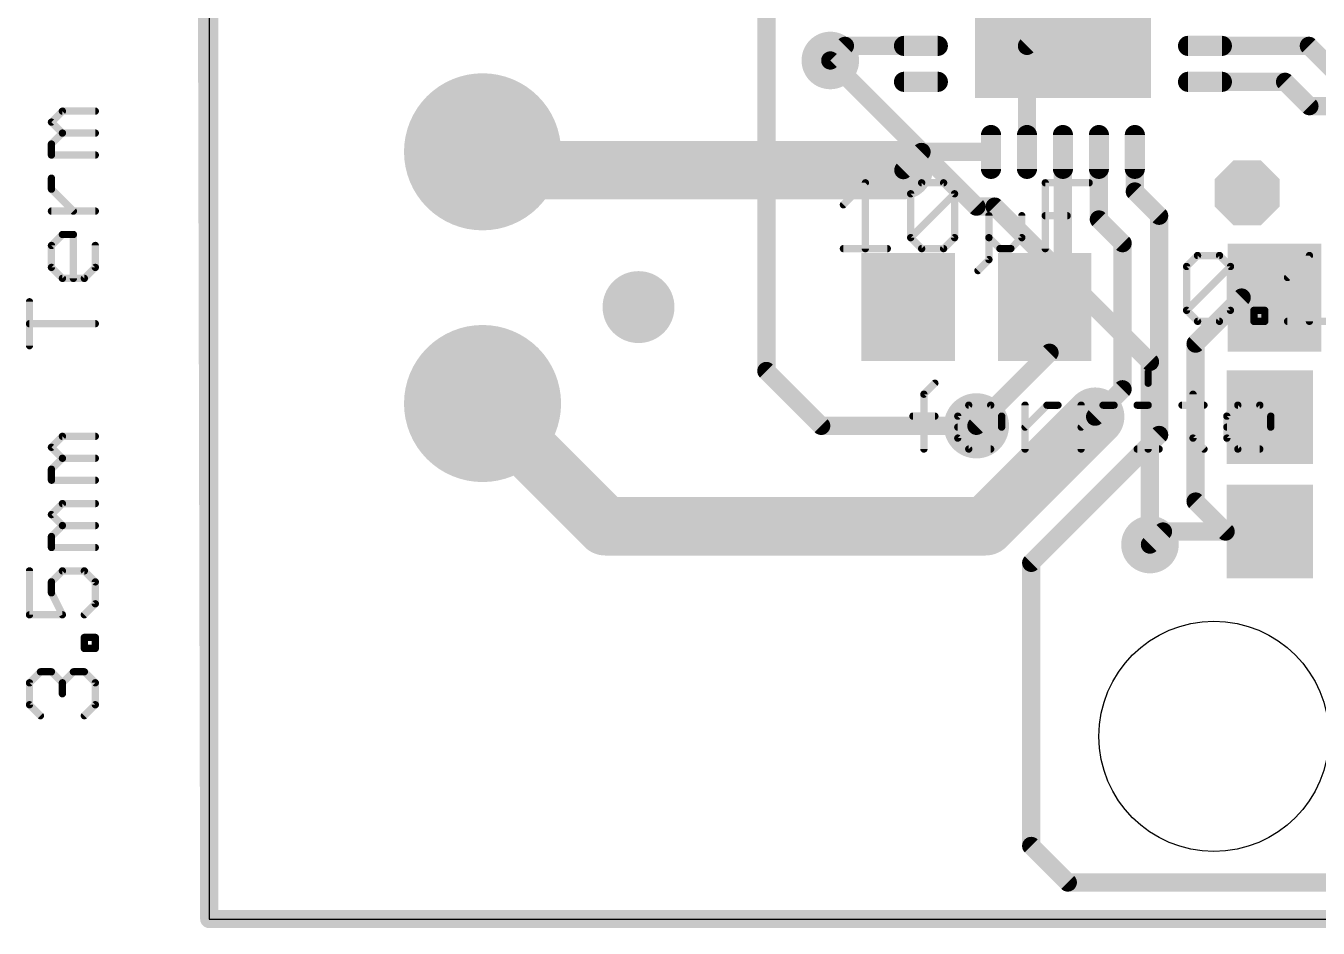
# Model space of a CAD drawing. Extents: x -2.6 to 77.4, y -0.1 to 55.9.
# Drawn here: x -2.55 to 15.42, y -0.13 to 12.42 of the extents above; entities that cross this region are included whole.
import ezdxf

# ---------------------------------------------------------------- set-up
doc = ezdxf.new("R2010")
doc.units = 0
for name, color, linetype in [('1', 12, 'CONTINUOUS'), ('16', 132, 'CONTINUOUS'), ('17', 110, 'CONTINUOUS'), ('18', 110, 'CONTINUOUS'), ('20', 53, 'CONTINUOUS'), ('27', 253, 'CONTINUOUS')]:
    doc.layers.add(name, color=color, linetype=linetype)

# ---------------------------------------------------------------- blocks, each defined once
blk = doc.blocks.new('RECT')
blk.add_solid([(-0.5, -0.5), (0.5, -0.5), (-0.5, 0.5), (0.5, 0.5)])
blk = doc.blocks.new('PIE')
at = {"const_width": 0.5}
blk.add_lwpolyline([(0, -0.25, 1), (0, 0.25, 1), (0, -0.25)], format="xyb", dxfattribs=at)
blk = doc.blocks.new('ROUNDP')
at = {"const_width": 0.5}
blk.add_lwpolyline([(0, -0.25, 1), (0, 0.25, 1), (0, -0.25)], format="xyb", dxfattribs=at)
blk = doc.blocks.new('RECT44800X120000R100')
at = {"const_width": 0.14}
blk.add_lwpolyline([(0.07, -0.235), (0.07, 0.235, 0.4142), (0, 0.305), (0, 0.305, 0.4142), (-0.07, 0.235), (-0.07, -0.235, 0.4142), (0, -0.305), (0, -0.305, 0.4142)], format="xyb", close=True, dxfattribs=at)
blk.add_solid([(-0.0254, -0.2604), (0.0254, -0.2604), (-0.0254, 0.2604), (0.0254, 0.2604)])
blk = doc.blocks.new('ROUNDV')
at = {"const_width": 0.5}
blk.add_lwpolyline([(0, -0.25, 1), (0, 0.25, 1), (0, -0.25)], format="xyb", dxfattribs=at)
blk = doc.blocks.new('OCTAGONV')
at = {"const_width": 0.5}
blk.add_lwpolyline([(-0.25, -0.1036), (-0.25, 0.1036), (-0.1036, 0.25), (0.1036, 0.25), (0.25, 0.1036), (0.25, -0.1036), (0.1036, -0.25), (-0.1036, -0.25), (-0.25, -0.1036), (-0.25, 0.1036)], dxfattribs=at)

msp = doc.modelspace()

# ---------------------------------------------------------------- linework, layer by layer
at = {"layer": '1'}
for points, const_width in [([(0, 53.4), (0, 0)], 0.254), ([(11.371, 12.141), (11.871, 12.641)], 0.254), ([(8.839, 12.141), (8.636, 11.938)], 0.254), ([(9.896, 12.141), (8.839, 12.141)], 0.254), ([(11.371, 10.666), (11.371, 12.141)], 0.254), ([(13.846, 12.141), (15.291, 12.141)], 0.254), ([(15.291, 12.141), (15.621, 11.811)], 0.254), ([(13.846, 11.641), (14.96, 11.641)], 0.254), ([(14.96, 11.641), (15.298, 11.303)], 0.254), ([(15.298, 11.303), (16.129, 11.303)], 0.254), ([(4.054, 10.414), (3.8, 10.668)], 0.6096), ([(9.652, 10.414), (4.308, 10.414)], 0.8128), ([(9.904, 10.666), (9.652, 10.414)], 0.254), ([(10.871, 10.666), (9.904, 10.666)], 0.254), ([(11.871, 10.666), (11.871, 8.696)], 0.254), ([(12.371, 10.666), (12.371, 9.727)], 0.254), ([(12.871, 10.116), (12.871, 10.666)], 0.254), ([(4.308, 10.414), (4.054, 10.414)], 0.6096), ([(13.208, 9.779), (12.871, 10.116)], 0.254), ([(13.208, 6.731), (13.208, 9.779)], 0.254), ([(12.371, 9.727), (12.7, 9.398)], 0.254), ([(12.7, 9.398), (12.7, 7.366)], 0.254), ([(11.871, 8.696), (11.618, 8.509)], 0.254), ([(11.618, 8.509), (11.684, 7.874)], 0.254), ([(13.716, 8.001), (14.356, 8.641)], 0.254), ([(14.356, 8.641), (14.812, 8.641)], 0.254), ([(13.716, 8.001), (13.716, 5.8048)], 0.254), ([(11.684, 7.874), (10.668, 6.858)], 0.254), ([(5.507, 5.461), (3.8, 7.168)], 0.8128), ([(12.319, 6.985), (10.795, 5.461)], 0.8128), ([(12.7, 7.366), (12.319, 6.985)], 0.254), ([(11.43, 4.953), (13.208, 6.731)], 0.254), ([(14.1328, 5.388), (13.716, 5.8048)], 0.254), ([(10.795, 5.461), (5.507, 5.461)], 0.8128), ([(13.262, 5.388), (13.081, 5.207)], 0.254), ([(14.1328, 5.388), (13.262, 5.388)], 0.254), ([(14.746, 5.388), (14.1328, 5.388)], 0.254), ([(11.43, 4.953), (11.43, 1.016)], 0.254), ([(11.43, 1.016), (11.938, 0.508)], 0.254), ([(11.938, 0.508), (15.875, 0.508)], 0.254), ([(0, 0), (68.6, 0)], 0.254)]:
    msp.add_lwpolyline(points, dxfattribs=dict(at, const_width=const_width))
for points, const_width in [([(8.839, 12.2045, 1), (8.839, 12.0775)], 0.127), ([(8.8839, 12.0961, 1), (8.7941, 12.1859)], 0.127), ([(9.896, 12.0775, 1), (9.896, 12.2045)], 0.127), ([(11.4345, 12.141, 1), (11.3075, 12.141)], 0.127), ([(11.3261, 12.1859, 1), (11.4159, 12.0961)], 0.127), ([(13.846, 12.2045, 1), (13.846, 12.0775)], 0.127), ([(15.3359, 12.1859, 1), (15.2461, 12.0961)], 0.127), ([(15.291, 12.0775, 1), (15.291, 12.2045)], 0.127), ([(8.5911, 11.9829, 1), (8.6809, 11.8931)], 0.127), ([(13.846, 11.7045, 1), (13.846, 11.5775)], 0.127), ([(15.0049, 11.6859, 1), (14.9151, 11.5961)], 0.127), ([(14.96, 11.5775, 1), (14.96, 11.7045)], 0.127), ([(15.298, 11.3665, 1), (15.298, 11.2395)], 0.127), ([(15.2531, 11.2581, 1), (15.3429, 11.3479)], 0.127), ([(3.9078, 10.7758, 1), (3.6922, 10.5602)], 0.3048), ([(4.308, 10.6172, 1), (4.308, 10.2108)], 0.4064), ([(9.652, 10.2108, 1), (9.652, 10.6172)], 0.4064), ([(9.904, 10.7295, 1), (9.904, 10.6025)], 0.127), ([(9.9489, 10.6211, 1), (9.8591, 10.7109)], 0.127), ([(10.871, 10.6025, 1), (10.871, 10.7295)], 0.127), ([(11.9345, 10.666, 1), (11.8075, 10.666)], 0.127), ([(12.4345, 10.666, 1), (12.3075, 10.666)], 0.127), ([(12.9345, 10.666, 1), (12.8075, 10.666)], 0.127), ([(4.054, 10.5664, 1), (4.054, 10.2616)], 0.3048), ([(3.9462, 10.3062, 1), (4.1618, 10.5218)], 0.3048), ([(4.308, 10.2616, 1), (4.308, 10.5664)], 0.3048), ([(11.3075, 10.666, 1), (11.4345, 10.666)], 0.127), ([(9.6071, 10.4589, 1), (9.6969, 10.3691)], 0.127), ([(12.9159, 10.1609, 1), (12.8261, 10.0711)], 0.127), ([(12.8075, 10.116, 1), (12.9345, 10.116)], 0.127), ([(13.2715, 9.779, 1), (13.1445, 9.779)], 0.127), ([(13.1631, 9.7341, 1), (13.2529, 9.8239)], 0.127), ([(12.4159, 9.7719, 1), (12.3261, 9.6821)], 0.127), ([(12.3075, 9.727, 1), (12.4345, 9.727)], 0.127), ([(12.7635, 9.398, 1), (12.6365, 9.398)], 0.127), ([(12.6551, 9.3531, 1), (12.7449, 9.4429)], 0.127), ([(11.9087, 8.6449, 1), (11.8333, 8.7471)], 0.127), ([(11.6812, 8.5156, 1), (11.5548, 8.5024)], 0.127), ([(11.8075, 8.696, 1), (11.9345, 8.696)], 0.127), ([(14.356, 8.7045, 1), (14.356, 8.5775)], 0.127), ([(14.4009, 8.5961, 1), (14.3111, 8.6859)], 0.127), ([(14.812, 8.5775, 1), (14.812, 8.7045)], 0.127), ([(11.5803, 8.5601, 1), (11.6557, 8.4579)], 0.127), ([(13.7795, 8.001, 1), (13.6525, 8.001)], 0.127), ([(13.6711, 8.0459, 1), (13.7609, 7.9561)], 0.127), ([(11.6208, 7.8674, 1), (11.7472, 7.8806)], 0.127), ([(11.7289, 7.8291, 1), (11.6391, 7.9189)], 0.127), ([(3.9437, 7.3117, 1), (3.6563, 7.0243)], 0.4064), ([(12.4627, 6.8413, 1), (12.1753, 7.1287)], 0.4064), ([(12.6365, 7.366, 1), (12.7635, 7.366)], 0.127), ([(12.7449, 7.3211, 1), (12.6551, 7.4109)], 0.127), ([(12.2741, 7.0299, 1), (12.3639, 6.9401)], 0.127), ([(10.6231, 6.9029, 1), (10.7129, 6.8131)], 0.127), ([(13.2529, 6.6861, 1), (13.1631, 6.7759)], 0.127), ([(13.1445, 6.731, 1), (13.2715, 6.731)], 0.127), ([(13.7609, 5.8497, 1), (13.6711, 5.7599)], 0.127), ([(5.507, 5.6642, 1), (5.507, 5.2578)], 0.4064), ([(5.3633, 5.3173, 1), (5.6507, 5.6047)], 0.4064), ([(10.6513, 5.6047, 1), (10.9387, 5.3173)], 0.4064), ([(10.795, 5.2578, 1), (10.795, 5.6642)], 0.4064), ([(13.6525, 5.8048, 1), (13.7795, 5.8048)], 0.127), ([(13.262, 5.4515, 1), (13.262, 5.3245)], 0.127), ([(13.3069, 5.3431, 1), (13.2171, 5.4329)], 0.127), ([(14.1328, 5.4515, 1), (14.1328, 5.3245)], 0.127), ([(14.0879, 5.3431, 1), (14.1777, 5.4329)], 0.127), ([(14.1328, 5.3245, 1), (14.1328, 5.4515)], 0.127), ([(14.746, 5.3245, 1), (14.746, 5.4515)], 0.127), ([(13.0361, 5.2519, 1), (13.1259, 5.1621)], 0.127), ([(11.4935, 4.953, 1), (11.3665, 4.953)], 0.127), ([(11.3851, 4.9979, 1), (11.4749, 4.9081)], 0.127), ([(11.4749, 1.0609, 1), (11.3851, 0.9711)], 0.127), ([(11.3665, 1.016, 1), (11.4935, 1.016)], 0.127), ([(11.938, 0.5715, 1), (11.938, 0.4445)], 0.127), ([(11.8931, 0.4631, 1), (11.9829, 0.5529)], 0.127), ([(0, 0.0635, 1), (0, -0.0635)], 0.127), ([(-0.0635, 0, 1), (0.0635, 0)], 0.127)]:
    msp.add_lwpolyline(points, format="xyb", dxfattribs=dict(at, const_width=const_width))
at = {"layer": '16', "const_width": 0.254}
for points in [[(-0.127, 53.654), (0, 0)], [(7.747, 7.62), (7.747, 16.764)], [(8.636, 11.938), (10.668, 9.906)], [(10.922, 9.906), (10.668, 9.906)], [(13.081, 7.747), (10.922, 9.906)], [(8.509, 6.858), (7.747, 7.62)], [(13.081, 7.747), (13.081, 5.207)], [(10.668, 6.858), (8.509, 6.858)], [(0, 0), (68.6, 0)]]:
    msp.add_lwpolyline(points, dxfattribs=at)
at = {"layer": '16', "const_width": 0.127}
for points in [[(8.6809, 11.9829, 1), (8.5911, 11.8931)], [(10.668, 9.9695, 1), (10.668, 9.8425)], [(10.6231, 9.8611, 1), (10.7129, 9.9509)], [(10.9669, 9.9509, 1), (10.8771, 9.8611)], [(10.922, 9.8425, 1), (10.922, 9.9695)], [(7.7919, 7.6649, 1), (7.7021, 7.5751)], [(13.1445, 7.747, 1), (13.0175, 7.747)], [(13.0361, 7.7021, 1), (13.1259, 7.7919)], [(7.6835, 7.62, 1), (7.8105, 7.62)], [(8.509, 6.9215, 1), (8.509, 6.7945)], [(8.4641, 6.8131, 1), (8.5539, 6.9029)], [(10.668, 6.7945, 1), (10.668, 6.9215)], [(13.0175, 5.207, 1), (13.1445, 5.207)], [(0, 0.0635, 1), (0, -0.0635)], [(-0.0635, -0.0002, 1), (0.0635, 0.0002)]]:
    msp.add_lwpolyline(points, format="xyb", dxfattribs=at)
at = {"layer": '20'}
for p, q in [((0, 53.34), (0, 0)), ((0, 0), (66.04, 0))]:
    msp.add_line(p, q, dxfattribs=at)
msp.add_circle((13.97, 2.54), 1.6, dxfattribs=at)
at = {"layer": '27', "const_width": 0.1016}
for points in [[(-2.1949, 11.0809), (-2.0424, 11.2334)], [(-2.0424, 11.2334), (-1.5848, 11.2334)], [(-2.0424, 10.9283), (-2.1949, 11.0809)], [(-2.1949, 10.7758), (-2.0424, 10.9283)], [(-2.0424, 10.9283), (-1.5848, 10.9283)], [(-2.1949, 10.6233), (-2.1949, 10.7758)], [(-1.5848, 10.6233), (-2.1949, 10.6233)], [(-2.1949, 10.1487), (-2.1949, 10.3013)], [(8.8182, 9.9319), (9.1233, 10.237)], [(9.1233, 10.237), (9.1233, 9.3218)], [(9.7537, 10.0845), (9.9063, 10.237)], [(9.9063, 10.237), (10.2113, 10.237)], [(10.2113, 10.237), (10.3639, 10.0845)], [(11.6248, 9.3218), (11.6248, 10.237)], [(11.6248, 10.237), (12.2349, 10.237)], [(-1.8899, 9.8437), (-2.1949, 10.1487)], [(9.7537, 9.4743), (9.7537, 10.0845)], [(9.7537, 9.4743), (10.3639, 10.0845)], [(10.3639, 10.0845), (10.3639, 9.4743)], [(-1.5848, 9.8437), (-2.1949, 9.8437)], [(10.8418, 9.7794), (10.8418, 9.4743)], [(11.2994, 9.4743), (11.2994, 9.7794)], [(11.6248, 9.7794), (11.9298, 9.7794)], [(-2.1949, 9.3657), (-2.0424, 9.5183)], [(-2.0424, 9.5183), (-1.8899, 9.5183)], [(-1.8899, 9.5183), (-1.8899, 8.9082)], [(9.9063, 9.3218), (9.7537, 9.4743)], [(10.3639, 9.4743), (10.2113, 9.3218)], [(10.8418, 9.4743), (10.9943, 9.3218)], [(10.8418, 9.4743), (10.8418, 9.1693)], [(11.1469, 9.3218), (11.2994, 9.4743)], [(-2.1949, 9.0607), (-2.1949, 9.3657)], [(-1.5848, 9.3657), (-1.5848, 9.0607)], [(8.8182, 9.3218), (9.4283, 9.3218)], [(10.2113, 9.3218), (9.9063, 9.3218)], [(10.9943, 9.3218), (11.1469, 9.3218)], [(10.8418, 9.1693), (10.6893, 9.0167)], [(13.5903, 9.0735), (13.7428, 9.226)], [(13.7428, 9.226), (14.0479, 9.226)], [(14.0479, 9.226), (14.2004, 9.0735)], [(14.9936, 8.9209), (15.2986, 9.226)], [(15.2986, 9.226), (15.2986, 8.3108)], [(-2.0424, 8.9082), (-2.1949, 9.0607)], [(-1.5848, 9.0607), (-1.7373, 8.9082)], [(13.5903, 8.4633), (13.5903, 9.0735)], [(13.5903, 8.4633), (14.2004, 9.0735)], [(14.2004, 9.0735), (14.2004, 8.4633)], [(-1.7373, 8.9082), (-2.0424, 8.9082)], [(-2.5, 7.9726), (-2.5, 8.5828)], [(13.7428, 8.3108), (13.5903, 8.4633)], [(14.2004, 8.4633), (14.0479, 8.3108)], [(14.5258, 8.3108), (14.5258, 8.4633)], [(14.5258, 8.4633), (14.6783, 8.4633)], [(14.6783, 8.4633), (14.6783, 8.3108)], [(-1.5848, 8.2777), (-2.5, 8.2777)], [(14.0479, 8.3108), (13.7428, 8.3108)], [(14.6783, 8.3108), (14.5258, 8.3108)], [(14.9936, 8.3108), (15.6037, 8.3108)], [(13.0559, 7.6025), (13.0559, 7.45)], [(9.9376, 7.2975), (10.0901, 7.45)], [(9.9376, 6.5348), (9.9376, 7.2975)], [(10.4087, 6.9924), (10.5612, 7.1449)], [(10.5612, 7.1449), (10.8663, 7.1449)], [(10.8663, 7.1449), (11.0188, 6.9924)], [(11.3442, 6.5348), (11.3442, 7.1449)], [(11.3442, 6.8399), (11.6493, 7.1449)], [(11.6493, 7.1449), (11.8018, 7.1449)], [(12.1238, 6.5348), (12.1238, 7.1449)], [(12.1238, 6.8399), (12.4289, 7.1449)], [(12.4289, 7.1449), (12.5814, 7.1449)], [(12.9034, 7.1449), (13.0559, 7.1449)], [(13.0559, 7.1449), (13.0559, 6.5348)], [(13.5271, 7.1449), (13.8322, 7.1449)], [(13.6796, 7.2975), (13.6796, 6.6873)], [(14.1508, 6.9924), (14.3033, 7.1449)], [(14.3033, 7.1449), (14.6084, 7.1449)], [(14.6084, 7.1449), (14.7609, 6.9924)], [(9.785, 6.9924), (10.0901, 6.9924)], [(10.4087, 6.6873), (10.4087, 6.9924)], [(11.0188, 6.9924), (11.0188, 6.8399)], [(14.1508, 6.6873), (14.1508, 6.9924)], [(14.7609, 6.9924), (14.7609, 6.8399)], [(11.0188, 6.8399), (10.4087, 6.8399)], [(14.7609, 6.8399), (14.1508, 6.8399)], [(-2.1949, 6.5592), (-2.0424, 6.7117)], [(-2.0424, 6.7117), (-1.5848, 6.7117)], [(10.5612, 6.5348), (10.4087, 6.6873)], [(13.6796, 6.6873), (13.8322, 6.5348)], [(14.3033, 6.5348), (14.1508, 6.6873)], [(-2.0424, 6.4067), (-2.1949, 6.5592)], [(10.8663, 6.5348), (10.5612, 6.5348)], [(12.9034, 6.5348), (13.2085, 6.5348)], [(14.6084, 6.5348), (14.3033, 6.5348)], [(-2.1949, 6.2541), (-2.0424, 6.4067)], [(-2.1949, 6.1016), (-2.1949, 6.2541)], [(-2.0424, 6.4067), (-1.5848, 6.4067)], [(-1.5848, 6.1016), (-2.1949, 6.1016)], [(-2.1949, 5.6237), (-2.0424, 5.7762)], [(-2.0424, 5.7762), (-1.5848, 5.7762)], [(-2.0424, 5.4711), (-2.1949, 5.6237)], [(-2.1949, 5.3186), (-2.0424, 5.4711)], [(-2.0424, 5.4711), (-1.5848, 5.4711)], [(-2.1949, 5.1661), (-2.1949, 5.3186)], [(-1.5848, 5.1661), (-2.1949, 5.1661)], [(-2.5, 4.8407), (-2.5, 4.2306)], [(-2.1949, 4.6882), (-2.0424, 4.8407)], [(-2.0424, 4.8407), (-1.7373, 4.8407)], [(-1.7373, 4.8407), (-1.5848, 4.6882)], [(-2.1949, 4.5356), (-2.1949, 4.6882)], [(-1.5848, 4.6882), (-1.5848, 4.3831)], [(-2.0424, 4.2306), (-2.1949, 4.5356)], [(-1.5848, 4.3831), (-1.7373, 4.2306)], [(-2.5, 4.2306), (-2.0424, 4.2306)], [(-1.7373, 3.7628), (-1.7373, 3.9153)], [(-1.7373, 3.9153), (-1.5848, 3.9153)], [(-1.5848, 3.9153), (-1.5848, 3.7628)], [(-1.5848, 3.7628), (-1.7373, 3.7628)], [(-2.5, 3.2849), (-2.3475, 3.4374)], [(-2.3475, 3.4374), (-2.1949, 3.4374)], [(-2.1949, 3.4374), (-2.0424, 3.2849)], [(-2.0424, 3.2849), (-1.8899, 3.4374)], [(-1.8899, 3.4374), (-1.7373, 3.4374)], [(-1.7373, 3.4374), (-1.5848, 3.2849)], [(-2.5, 2.9798), (-2.5, 3.2849)], [(-2.0424, 3.2849), (-2.0424, 3.1323)], [(-1.5848, 3.2849), (-1.5848, 2.9798)], [(-2.3475, 2.8273), (-2.5, 2.9798)], [(-1.5848, 2.9798), (-1.7373, 2.8273)]]:
    msp.add_lwpolyline(points, dxfattribs=at)
at = {"layer": '27', "const_width": 0.0508}
for points in [[(-2.0424, 11.2588, 1), (-2.0424, 11.208)], [(-2.0244, 11.2154, 1), (-2.0604, 11.2514)], [(-1.5848, 11.208, 1), (-1.5848, 11.2588)], [(-2.177, 11.0988, 1), (-2.2129, 11.0629)], [(-2.2129, 11.0988, 1), (-2.177, 11.0629)], [(-2.0424, 10.9537, 1), (-2.0424, 10.9029)], [(-2.0244, 10.9104, 1), (-2.0604, 10.9463)], [(-2.0604, 10.9104, 1), (-2.0244, 10.9463)], [(-1.5848, 10.9029, 1), (-1.5848, 10.9537)], [(-2.2129, 10.7938, 1), (-2.177, 10.7578)], [(-2.1695, 10.7758, 1), (-2.2203, 10.7758)], [(-2.1949, 10.6487, 1), (-2.1949, 10.5979)], [(-2.2203, 10.6233, 1), (-2.1695, 10.6233)], [(-1.5848, 10.5979, 1), (-1.5848, 10.6487)], [(-2.1695, 10.3013, 1), (-2.2203, 10.3013)], [(9.1487, 10.237, 1), (9.0979, 10.237)], [(9.1412, 10.219, 1), (9.1053, 10.2549)], [(9.9063, 10.2624, 1), (9.9063, 10.2116)], [(9.9242, 10.219, 1), (9.8883, 10.2549)], [(10.2293, 10.2549, 1), (10.1934, 10.219)], [(10.2113, 10.2116, 1), (10.2113, 10.2624)], [(11.6502, 10.237, 1), (11.5994, 10.237)], [(11.6248, 10.2624, 1), (11.6248, 10.2116)], [(12.2349, 10.2116, 1), (12.2349, 10.2624)], [(-2.177, 10.1667, 1), (-2.2129, 10.1308)], [(-2.2203, 10.1487, 1), (-2.1695, 10.1487)], [(9.7791, 10.0845, 1), (9.7283, 10.0845)], [(9.7358, 10.1024, 1), (9.7717, 10.0665)], [(10.3893, 10.0845, 1), (10.3385, 10.0845)], [(10.3818, 10.0665, 1), (10.3459, 10.1024)], [(10.3459, 10.0665, 1), (10.3818, 10.1024)], [(-2.1949, 9.8691, 1), (-2.1949, 9.8183)], [(-1.9078, 9.8257, 1), (-1.8719, 9.8616)], [(-1.5848, 9.8183, 1), (-1.5848, 9.8691)], [(8.8003, 9.9499, 1), (8.8362, 9.914)], [(10.8672, 9.7794, 1), (10.8164, 9.7794)], [(11.3248, 9.7794, 1), (11.274, 9.7794)], [(11.6248, 9.8048, 1), (11.6248, 9.754)], [(11.9298, 9.754, 1), (11.9298, 9.8048)], [(-2.0424, 9.5437, 1), (-2.0424, 9.4929)], [(-2.0244, 9.5003, 1), (-2.0604, 9.5362)], [(-1.8645, 9.5183, 1), (-1.9153, 9.5183)], [(-1.8899, 9.4929, 1), (-1.8899, 9.5437)], [(9.7717, 9.4923, 1), (9.7358, 9.4564)], [(10.3818, 9.4564, 1), (10.3459, 9.4923)], [(10.8597, 9.4923, 1), (10.8238, 9.4564)], [(10.8672, 9.4743, 1), (10.8164, 9.4743)], [(11.3173, 9.4564, 1), (11.2814, 9.4923)], [(-2.1695, 9.3657, 1), (-2.2203, 9.3657)], [(-2.2129, 9.3837, 1), (-2.177, 9.3478)], [(-1.5594, 9.3657, 1), (-1.6102, 9.3657)], [(8.8182, 9.3472, 1), (8.8182, 9.2964)], [(9.0979, 9.3218, 1), (9.1487, 9.3218)], [(9.4283, 9.2964, 1), (9.4283, 9.3472)], [(9.7283, 9.4743, 1), (9.7791, 9.4743)], [(9.7358, 9.4923, 1), (9.7717, 9.4564)], [(9.9063, 9.3472, 1), (9.9063, 9.2964)], [(9.8883, 9.3038, 1), (9.9242, 9.3398)], [(10.1934, 9.3398, 1), (10.2293, 9.3038)], [(10.2113, 9.2964, 1), (10.2113, 9.3472)], [(10.3385, 9.4743, 1), (10.3893, 9.4743)], [(10.8164, 9.4743, 1), (10.8672, 9.4743)], [(10.9943, 9.3472, 1), (10.9943, 9.2964)], [(10.9764, 9.3038, 1), (11.0123, 9.3398)], [(11.1289, 9.3398, 1), (11.1648, 9.3038)], [(11.1469, 9.2964, 1), (11.1469, 9.3472)], [(11.274, 9.4743, 1), (11.3248, 9.4743)], [(11.5994, 9.3218, 1), (11.6502, 9.3218)], [(10.8164, 9.1693, 1), (10.8672, 9.1693)], [(10.8597, 9.1513, 1), (10.8238, 9.1872)], [(13.7428, 9.2514, 1), (13.7428, 9.2006)], [(13.7608, 9.208, 1), (13.7249, 9.2439)], [(14.0659, 9.2439, 1), (14.0299, 9.208)], [(14.0479, 9.2006, 1), (14.0479, 9.2514)], [(15.324, 9.226, 1), (15.2732, 9.226)], [(15.3166, 9.208, 1), (15.2807, 9.2439)], [(-2.177, 9.0786, 1), (-2.2129, 9.0427)], [(-2.2203, 9.0607, 1), (-2.1695, 9.0607)], [(-1.6102, 9.0607, 1), (-1.5594, 9.0607)], [(-1.5668, 9.0427, 1), (-1.6028, 9.0786)], [(10.6713, 9.0347, 1), (10.7072, 8.9988)], [(13.6157, 9.0735, 1), (13.5649, 9.0735)], [(13.5723, 9.0914, 1), (13.6083, 9.0555)], [(14.2258, 9.0735, 1), (14.175, 9.0735)], [(14.2184, 9.0555, 1), (14.1825, 9.0914)], [(14.1825, 9.0555, 1), (14.2184, 9.0914)], [(-2.0424, 8.9336, 1), (-2.0424, 8.8828)], [(-2.0604, 8.8902, 1), (-2.0244, 8.9261)], [(-1.9153, 8.9082, 1), (-1.8645, 8.9082)], [(-1.7553, 8.9261, 1), (-1.7194, 8.8902)], [(-1.7373, 8.8828, 1), (-1.7373, 8.9336)], [(14.9756, 8.9389, 1), (15.0115, 8.903)], [(-2.4746, 8.5828, 1), (-2.5254, 8.5828)], [(13.6083, 8.4813, 1), (13.5723, 8.4454)], [(13.5723, 8.4813, 1), (13.6083, 8.4454)], [(13.5649, 8.4633, 1), (13.6157, 8.4633)], [(14.175, 8.4633, 1), (14.2258, 8.4633)], [(14.2184, 8.4454, 1), (14.1825, 8.4813)], [(14.5512, 8.4633, 1), (14.5004, 8.4633)], [(14.5258, 8.4887, 1), (14.5258, 8.4379)], [(14.7037, 8.4633, 1), (14.6529, 8.4633)], [(14.6783, 8.4379, 1), (14.6783, 8.4887)], [(-2.5, 8.3031, 1), (-2.5, 8.2523)], [(-1.5848, 8.2523, 1), (-1.5848, 8.3031)], [(13.7428, 8.3362, 1), (13.7428, 8.2854)], [(13.7249, 8.2928, 1), (13.7608, 8.3288)], [(14.0299, 8.3288, 1), (14.0659, 8.2928)], [(14.0479, 8.2854, 1), (14.0479, 8.3362)], [(14.5258, 8.3362, 1), (14.5258, 8.2854)], [(14.5004, 8.3108, 1), (14.5512, 8.3108)], [(14.6529, 8.3108, 1), (14.7037, 8.3108)], [(14.6783, 8.2854, 1), (14.6783, 8.3362)], [(14.9936, 8.3362, 1), (14.9936, 8.2854)], [(15.2732, 8.3108, 1), (15.324, 8.3108)], [(-2.5254, 7.9726, 1), (-2.4746, 7.9726)], [(13.0813, 7.6025, 1), (13.0305, 7.6025)], [(10.108, 7.432, 1), (10.0721, 7.4679)], [(13.0305, 7.45, 1), (13.0813, 7.45)], [(9.963, 7.2975, 1), (9.9122, 7.2975)], [(9.9196, 7.3154, 1), (9.9555, 7.2795)], [(10.5612, 7.1703, 1), (10.5612, 7.1195)], [(10.5792, 7.127, 1), (10.5433, 7.1629)], [(10.8843, 7.1629, 1), (10.8483, 7.127)], [(10.8663, 7.1195, 1), (10.8663, 7.1703)], [(11.3696, 7.1449, 1), (11.3188, 7.1449)], [(11.6493, 7.1703, 1), (11.6493, 7.1195)], [(11.6672, 7.127, 1), (11.6313, 7.1629)], [(11.8018, 7.1195, 1), (11.8018, 7.1703)], [(12.1492, 7.1449, 1), (12.0984, 7.1449)], [(12.4289, 7.1703, 1), (12.4289, 7.1195)], [(12.4468, 7.127, 1), (12.4109, 7.1629)], [(12.5814, 7.1195, 1), (12.5814, 7.1703)], [(12.9034, 7.1703, 1), (12.9034, 7.1195)], [(13.0813, 7.1449, 1), (13.0305, 7.1449)], [(13.0559, 7.1195, 1), (13.0559, 7.1703)], [(13.5271, 7.1703, 1), (13.5271, 7.1195)], [(13.705, 7.2975, 1), (13.6542, 7.2975)], [(13.8322, 7.1195, 1), (13.8322, 7.1703)], [(14.3033, 7.1703, 1), (14.3033, 7.1195)], [(14.3213, 7.127, 1), (14.2853, 7.1629)], [(14.6263, 7.1629, 1), (14.5904, 7.127)], [(14.6084, 7.1195, 1), (14.6084, 7.1703)], [(9.785, 7.0178, 1), (9.785, 6.967)], [(10.0901, 6.967, 1), (10.0901, 7.0178)], [(10.3907, 7.0104, 1), (10.4267, 6.9744)], [(10.4341, 6.9924, 1), (10.3833, 6.9924)], [(11.0442, 6.9924, 1), (10.9934, 6.9924)], [(11.0009, 6.9744, 1), (11.0368, 7.0104)], [(14.1328, 7.0104, 1), (14.1687, 6.9744)], [(14.1762, 6.9924, 1), (14.1254, 6.9924)], [(14.7863, 6.9924, 1), (14.7355, 6.9924)], [(14.7429, 6.9744, 1), (14.7789, 7.0104)], [(10.4087, 6.8653, 1), (10.4087, 6.8145)], [(10.9934, 6.8399, 1), (11.0442, 6.8399)], [(11.0188, 6.8145, 1), (11.0188, 6.8653)], [(11.3263, 6.8578, 1), (11.3622, 6.8219)], [(12.1059, 6.8578, 1), (12.1418, 6.8219)], [(14.1508, 6.8653, 1), (14.1508, 6.8145)], [(14.7355, 6.8399, 1), (14.7863, 6.8399)], [(14.7609, 6.8145, 1), (14.7609, 6.8653)], [(-2.0424, 6.7371, 1), (-2.0424, 6.6863)], [(-2.0244, 6.6938, 1), (-2.0604, 6.7297)], [(-1.5848, 6.6863, 1), (-1.5848, 6.7371)], [(10.4267, 6.7053, 1), (10.3907, 6.6694)], [(10.3833, 6.6873, 1), (10.4341, 6.6873)], [(13.6542, 6.6873, 1), (13.705, 6.6873)], [(13.6976, 6.7053, 1), (13.6617, 6.6694)], [(14.1687, 6.7053, 1), (14.1328, 6.6694)], [(14.1254, 6.6873, 1), (14.1762, 6.6873)], [(-2.177, 6.5772, 1), (-2.2129, 6.5412)], [(-2.2129, 6.5772, 1), (-2.177, 6.5412)], [(9.9122, 6.5348, 1), (9.963, 6.5348)], [(10.5612, 6.5602, 1), (10.5612, 6.5094)], [(10.5433, 6.5168, 1), (10.5792, 6.5528)], [(10.8663, 6.5094, 1), (10.8663, 6.5602)], [(11.3188, 6.5348, 1), (11.3696, 6.5348)], [(12.0984, 6.5348, 1), (12.1492, 6.5348)], [(12.9034, 6.5602, 1), (12.9034, 6.5094)], [(13.0305, 6.5348, 1), (13.0813, 6.5348)], [(13.2085, 6.5094, 1), (13.2085, 6.5602)], [(13.8142, 6.5168, 1), (13.8501, 6.5528)], [(14.3033, 6.5602, 1), (14.3033, 6.5094)], [(14.2853, 6.5168, 1), (14.3213, 6.5528)], [(14.6084, 6.5094, 1), (14.6084, 6.5602)], [(-2.1695, 6.2541, 1), (-2.2203, 6.2541)], [(-2.2129, 6.2721, 1), (-2.177, 6.2362)], [(-2.0424, 6.4321, 1), (-2.0424, 6.3813)], [(-2.0244, 6.3887, 1), (-2.0604, 6.4246)], [(-2.0604, 6.3887, 1), (-2.0244, 6.4246)], [(-1.5848, 6.3813, 1), (-1.5848, 6.4321)], [(-2.1949, 6.127, 1), (-2.1949, 6.0762)], [(-2.2203, 6.1016, 1), (-2.1695, 6.1016)], [(-1.5848, 6.0762, 1), (-1.5848, 6.127)], [(-2.0424, 5.8016, 1), (-2.0424, 5.7508)], [(-2.0244, 5.7582, 1), (-2.0604, 5.7942)], [(-1.5848, 5.7508, 1), (-1.5848, 5.8016)], [(-2.177, 5.6416, 1), (-2.2129, 5.6057)], [(-2.2129, 5.6416, 1), (-2.177, 5.6057)], [(-2.0424, 5.4965, 1), (-2.0424, 5.4457)], [(-2.0244, 5.4532, 1), (-2.0604, 5.4891)], [(-2.0604, 5.4532, 1), (-2.0244, 5.4891)], [(-1.5848, 5.4457, 1), (-1.5848, 5.4965)], [(-2.2129, 5.3366, 1), (-2.177, 5.3006)], [(-2.1695, 5.3186, 1), (-2.2203, 5.3186)], [(-2.1949, 5.1915, 1), (-2.1949, 5.1407)], [(-1.5848, 5.1407, 1), (-1.5848, 5.1915)], [(-2.2203, 5.1661, 1), (-2.1695, 5.1661)], [(-2.4746, 4.8407, 1), (-2.5254, 4.8407)], [(-2.0424, 4.8661, 1), (-2.0424, 4.8153)], [(-2.0244, 4.8227, 1), (-2.0604, 4.8586)], [(-1.7194, 4.8586, 1), (-1.7553, 4.8227)], [(-1.7373, 4.8153, 1), (-1.7373, 4.8661)], [(-2.1695, 4.6882, 1), (-2.2203, 4.6882)], [(-2.2129, 4.7061, 1), (-2.177, 4.6702)], [(-1.5594, 4.6882, 1), (-1.6102, 4.6882)], [(-1.6028, 4.6702, 1), (-1.5668, 4.7061)], [(-2.1722, 4.547, 1), (-2.2176, 4.5243)], [(-2.2203, 4.5356, 1), (-2.1695, 4.5356)], [(-1.6102, 4.3831, 1), (-1.5594, 4.3831)], [(-1.5668, 4.3651, 1), (-1.6028, 4.4011)], [(-2.5, 4.256, 1), (-2.5, 4.2052)], [(-2.5254, 4.2306, 1), (-2.4746, 4.2306)], [(-2.0651, 4.2192, 1), (-2.0197, 4.2419)], [(-2.0424, 4.2052, 1), (-2.0424, 4.256)], [(-1.7553, 4.2485, 1), (-1.7194, 4.2126)], [(-1.7119, 3.9153, 1), (-1.7627, 3.9153)], [(-1.7373, 3.9407, 1), (-1.7373, 3.8899)], [(-1.5594, 3.9153, 1), (-1.6102, 3.9153)], [(-1.5848, 3.8899, 1), (-1.5848, 3.9407)], [(-1.7373, 3.7882, 1), (-1.7373, 3.7374)], [(-1.7627, 3.7628, 1), (-1.7119, 3.7628)], [(-1.6102, 3.7628, 1), (-1.5594, 3.7628)], [(-1.5848, 3.7374, 1), (-1.5848, 3.7882)], [(-2.3475, 3.4628, 1), (-2.3475, 3.412)], [(-2.3295, 3.4194, 1), (-2.3654, 3.4554)], [(-2.177, 3.4554, 1), (-2.2129, 3.4194)], [(-2.1949, 3.412, 1), (-2.1949, 3.4628)], [(-1.8899, 3.4628, 1), (-1.8899, 3.412)], [(-1.8719, 3.4194, 1), (-1.9078, 3.4554)], [(-1.7194, 3.4554, 1), (-1.7553, 3.4194)], [(-1.7373, 3.412, 1), (-1.7373, 3.4628)], [(-2.4746, 3.2849, 1), (-2.5254, 3.2849)], [(-2.5179, 3.3028, 1), (-2.482, 3.2669)], [(-2.017, 3.2849, 1), (-2.0678, 3.2849)], [(-2.0604, 3.3028, 1), (-2.0244, 3.2669)], [(-2.0604, 3.2669, 1), (-2.0244, 3.3028)], [(-1.5594, 3.2849, 1), (-1.6102, 3.2849)], [(-1.6028, 3.2669, 1), (-1.5668, 3.3028)], [(-2.0678, 3.1323, 1), (-2.017, 3.1323)], [(-2.5254, 2.9798, 1), (-2.4746, 2.9798)], [(-2.482, 2.9978, 1), (-2.5179, 2.9619)], [(-1.6102, 2.9798, 1), (-1.5594, 2.9798)], [(-1.5668, 2.9619, 1), (-1.6028, 2.9978)], [(-2.3654, 2.8093, 1), (-2.3295, 2.8452)], [(-1.7553, 2.8452, 1), (-1.7194, 2.8093)]]:
    msp.add_lwpolyline(points, format="xyb", dxfattribs=at)

# ---------------------------------------------------------------- block references
at = {"layer": '1', "rotation": 180}
for p, xscale, yscale in [((11.871, 12.641), 2.45, 2.45), ((9.718, 8.509), 1.3, 1.5), ((11.618, 8.509), 1.3, 1.5), ((14.746, 5.388), 1.2, 1.3)]:
    msp.add_blockref('RECT', p, dxfattribs=dict(at, xscale=xscale, yscale=yscale))
at = {"layer": '1'}
for p, rotation in [((9.896, 12.141), 270), ((13.846, 12.141), 90), ((9.896, 11.641), 270), ((13.846, 11.641), 90)]:
    msp.add_blockref('RECT44800X120000R100', p, dxfattribs=dict(at, rotation=rotation))
for name, p in [('RECT44800X120000R100', (10.871, 10.666)), ('RECT44800X120000R100', (11.371, 10.666)), ('RECT44800X120000R100', (11.871, 10.666)), ('RECT44800X120000R100', (12.371, 10.666)), ('RECT44800X120000R100', (12.871, 10.666)), ('PIE', (5.969, 8.509))]:
    msp.add_blockref(name, p, dxfattribs=at)
for p, xscale, yscale in [((14.812, 8.641), 1.3, 1.5), ((14.746, 6.978), 1.2, 1.3)]:
    msp.add_blockref('RECT', p, dxfattribs=dict(at, xscale=xscale, yscale=yscale))
at = {"layer": '17', "xscale": 2.1844, "yscale": 2.1844, "rotation": 270}
for p in [(3.8, 10.668), (3.8, 10.668), (3.8, 7.168), (3.8, 7.168)]:
    msp.add_blockref('ROUNDP', p, dxfattribs=at)
at = {"layer": '18'}
for name, p, xscale, yscale in [('OCTAGONV', (11.892, 12.638), 0.9064, 0.9064), ('OCTAGONV', (11.892, 12.638), 0.9064, 0.9064), ('ROUNDV', (8.636, 11.938), 0.8001, 0.8001), ('ROUNDV', (8.636, 11.938), 0.8001, 0.8001), ('OCTAGONV', (14.432, 10.098), 0.9064, 0.9064), ('OCTAGONV', (14.432, 10.098), 0.9064, 0.9064), ('ROUNDV', (10.668, 6.858), 0.9064, 0.9064), ('ROUNDV', (10.668, 6.858), 0.9064, 0.9064), ('ROUNDV', (13.081, 5.207), 0.8001, 0.8001), ('ROUNDV', (13.081, 5.207), 0.8001, 0.8001)]:
    msp.add_blockref(name, p, dxfattribs=dict(at, xscale=xscale, yscale=yscale))

doc.saveas('drawing.dxf')
